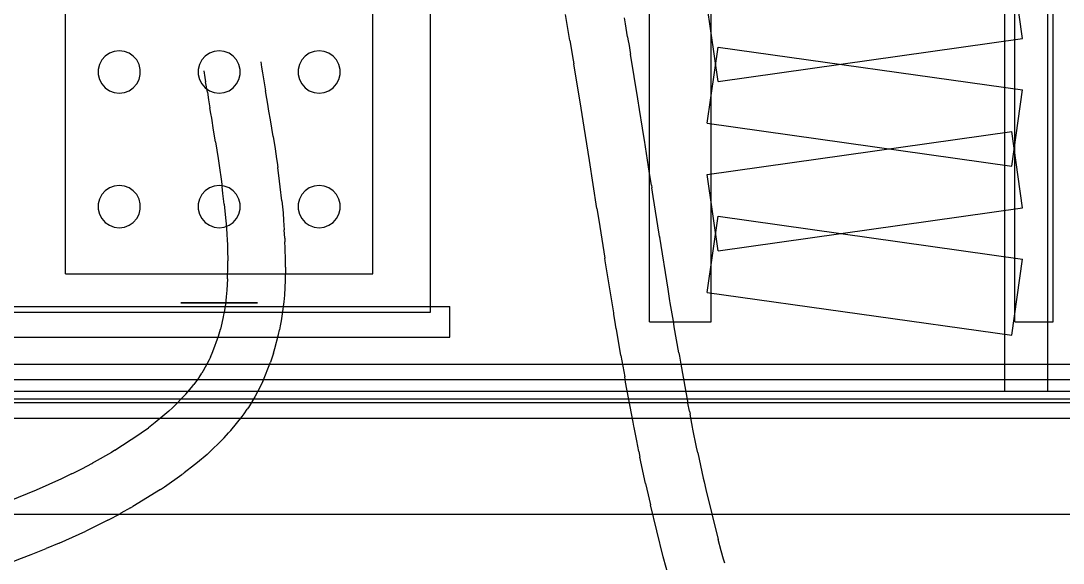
# Model space of a CAD drawing. Header units: millimetres. Extents: x -1175 to 655, y -895 to 720.
# Drawn here: x -222.98 to -193.14, y 26.18 to 41.69 of the extents above; entities that cross this region are included whole.
import ezdxf

# ---------------------------------------------------------------- set-up
doc = ezdxf.new("R2010")
doc.units = ezdxf.units.MM
doc.layers.add('HIDDEN', color=8, linetype='Continuous')
doc.layers.add('VISIBLE', color=7, linetype='Continuous')

msp = doc.modelspace()

# ---------------------------------------------------------------- linework, layer by layer
at = {"layer": 'HIDDEN'}
for points in [[(-194.816, 31.1), (-194.816, 56.4)], [(-194.816, 31.1), (-194.816, 56.4)], [(-194.816, 31.1), (-194.816, 56.4)], [(-193.584, 31.1), (-193.584, 56.4)], [(-193.584, 31.1), (-193.584, 56.4)], [(-193.584, 31.1), (-193.584, 56.4)], [(-204.98, 33.08), (-204.98, 55.08)], [(-204.98, 33.08), (-204.98, 55.08)], [(-203.22, 33.08), (-203.22, 55.08)], [(-203.22, 33.08), (-203.22, 55.08)], [(-194.53, 33.08), (-194.53, 55.08)], [(-194.53, 33.08), (-194.53, 55.08)], [(-193.43, 33.08), (-193.43, 55.08)], [(-193.43, 33.08), (-193.43, 55.08)], [(-211.25, 33.355), (-211.25, 54.805)], [(-211.25, 33.355), (-211.25, 54.805)], [(-221.7, 34.455), (-221.7, 53.705)], [(-221.7, 34.455), (-221.7, 53.705)], [(-221.7, 34.455), (-221.7, 53.705)], [(-221.7, 34.455), (-221.7, 53.705)], [(-221.7, 34.455), (-221.7, 53.705)], [(-221.7, 34.455), (-221.7, 53.705)], [(-221.7, 34.455), (-221.7, 53.705)], [(-221.7, 34.455), (-221.7, 53.705)], [(-221.7, 34.455), (-221.7, 53.705)], [(-221.7, 34.455), (-221.7, 53.705)], [(-221.7, 34.455), (-221.7, 53.705)], [(-221.7, 34.455), (-221.7, 53.705)], [(-221.7, 34.455), (-221.7, 53.705)], [(-221.7, 34.455), (-221.7, 53.705)], [(-221.7, 34.455), (-221.7, 53.705)], [(-221.7, 34.455), (-221.7, 53.705)], [(-221.7, 34.455), (-221.7, 53.705)], [(-221.7, 34.455), (-221.7, 53.705)], [(-221.7, 34.455), (-221.7, 53.705)], [(-221.7, 34.455), (-221.7, 53.705)], [(-221.7, 34.455), (-221.7, 53.705)], [(-221.7, 34.455), (-221.7, 53.705)], [(-221.7, 34.455), (-221.7, 53.705)], [(-221.7, 34.455), (-221.7, 53.705)], [(-221.7, 34.455), (-221.7, 53.705)], [(-221.7, 34.455), (-221.7, 53.705)], [(-221.7, 34.455), (-221.7, 53.705)], [(-221.7, 34.455), (-221.7, 53.705)], [(-221.7, 34.455), (-221.7, 53.705)], [(-221.7, 34.455), (-221.7, 53.705)], [(-221.7, 34.455), (-221.7, 53.705)], [(-221.7, 34.455), (-221.7, 53.705)], [(-221.7, 34.455), (-221.7, 53.705)], [(-221.7, 34.455), (-221.7, 53.705)], [(-221.7, 34.455), (-221.7, 53.705)], [(-221.7, 34.455), (-221.7, 53.705)], [(-221.7, 34.455), (-221.7, 53.705)], [(-221.7, 34.455), (-221.7, 53.705)], [(-221.7, 34.455), (-221.7, 53.705)], [(-221.7, 34.455), (-221.7, 53.705)], [(-221.7, 34.455), (-221.7, 53.705)], [(-221.7, 34.455), (-221.7, 53.705)], [(-221.7, 34.455), (-221.7, 53.705)], [(-221.7, 34.455), (-221.7, 53.705)], [(-221.7, 34.455), (-221.7, 53.705)], [(-221.7, 34.455), (-221.7, 53.705)], [(-221.7, 34.455), (-221.7, 53.705)], [(-221.7, 34.455), (-221.7, 53.705)], [(-221.7, 34.455), (-221.7, 53.705)], [(-221.7, 34.455), (-221.7, 53.705)], [(-221.7, 34.455), (-221.7, 53.705)], [(-221.7, 34.455), (-221.7, 53.705)], [(-212.9, 34.455), (-212.9, 53.705)], [(-212.9, 34.455), (-212.9, 53.705)], [(-212.9, 34.455), (-212.9, 53.705)], [(-212.9, 34.455), (-212.9, 53.705)], [(-212.9, 34.455), (-212.9, 53.705)], [(-212.9, 34.455), (-212.9, 53.705)], [(-212.9, 34.455), (-212.9, 53.705)], [(-212.9, 34.455), (-212.9, 53.705)], [(-212.9, 34.455), (-212.9, 53.705)], [(-212.9, 34.455), (-212.9, 53.705)], [(-212.9, 34.455), (-212.9, 53.705)], [(-212.9, 34.455), (-212.9, 53.705)], [(-212.9, 34.455), (-212.9, 53.705)], [(-212.9, 34.455), (-212.9, 53.705)], [(-212.9, 34.455), (-212.9, 53.705)], [(-212.9, 34.455), (-212.9, 53.705)], [(-212.9, 34.455), (-212.9, 53.705)], [(-212.9, 34.455), (-212.9, 53.705)], [(-212.9, 34.455), (-212.9, 53.705)], [(-212.9, 34.455), (-212.9, 53.705)], [(-212.9, 34.455), (-212.9, 53.705)], [(-212.9, 34.455), (-212.9, 53.705)], [(-212.9, 34.455), (-212.9, 53.705)], [(-212.9, 34.455), (-212.9, 53.705)], [(-212.9, 34.455), (-212.9, 53.705)], [(-212.9, 34.455), (-212.9, 53.705)], [(-212.9, 34.455), (-212.9, 53.705)], [(-212.9, 34.455), (-212.9, 53.705)], [(-212.9, 34.455), (-212.9, 53.705)], [(-212.9, 34.455), (-212.9, 53.705)], [(-212.9, 34.455), (-212.9, 53.705)], [(-212.9, 34.455), (-212.9, 53.705)], [(-212.9, 34.455), (-212.9, 53.705)], [(-212.9, 34.455), (-212.9, 53.705)], [(-212.9, 34.455), (-212.9, 53.705)], [(-212.9, 34.455), (-212.9, 53.705)], [(-212.9, 34.455), (-212.9, 53.705)], [(-212.9, 34.455), (-212.9, 53.705)], [(-212.9, 34.455), (-212.9, 53.705)], [(-212.9, 34.455), (-212.9, 53.705)], [(-212.9, 34.455), (-212.9, 53.705)], [(-212.9, 34.455), (-212.9, 53.705)], [(-212.9, 34.455), (-212.9, 53.705)], [(-212.9, 34.455), (-212.9, 53.705)], [(-212.9, 34.455), (-212.9, 53.705)], [(-212.9, 34.455), (-212.9, 53.705)], [(-212.9, 34.455), (-212.9, 53.705)], [(-212.9, 34.455), (-212.9, 53.705)], [(-212.9, 34.455), (-212.9, 53.705)], [(-212.9, 34.455), (-212.9, 53.705)], [(-212.9, 34.455), (-212.9, 53.705)], [(-212.9, 34.455), (-212.9, 53.705)], [(-194.31, 41.185), (-194.617, 43.363)], [(-194.31, 41.185), (-194.617, 43.363)], [(-203.023, 39.957), (-203.33, 42.135)], [(-203.023, 39.957), (-203.33, 42.135)], [(-203.023, 39.957), (-194.31, 41.185)], [(-203.023, 39.957), (-194.31, 41.185)], [(-203.33, 38.765), (-203.023, 40.943)], [(-203.33, 38.765), (-203.023, 40.943)], [(-203.023, 40.943), (-194.31, 39.715)], [(-203.023, 40.943), (-194.31, 39.715)], [(-220.658, 40.574), (-220.726, 40.445)], [(-220.658, 40.574), (-220.726, 40.445)], [(-220.561, 40.683), (-220.658, 40.574)], [(-220.561, 40.683), (-220.658, 40.574)], [(-220.441, 40.766), (-220.561, 40.683)], [(-220.441, 40.766), (-220.561, 40.683)], [(-220.305, 40.817), (-220.441, 40.766)], [(-220.305, 40.817), (-220.441, 40.766)], [(-220.16, 40.835), (-220.305, 40.817)], [(-220.16, 40.835), (-220.305, 40.817)], [(-220.015, 40.817), (-220.16, 40.835)], [(-220.015, 40.817), (-220.16, 40.835)], [(-219.879, 40.766), (-220.015, 40.817)], [(-219.879, 40.766), (-220.015, 40.817)], [(-219.759, 40.683), (-219.879, 40.766)], [(-219.759, 40.683), (-219.879, 40.766)], [(-219.662, 40.574), (-219.759, 40.683)], [(-219.662, 40.574), (-219.759, 40.683)], [(-219.594, 40.445), (-219.662, 40.574)], [(-219.594, 40.445), (-219.662, 40.574)], [(-217.798, 40.574), (-217.866, 40.445)], [(-217.798, 40.574), (-217.866, 40.445)], [(-217.701, 40.683), (-217.798, 40.574)], [(-217.701, 40.683), (-217.798, 40.574)], [(-217.581, 40.766), (-217.701, 40.683)], [(-217.581, 40.766), (-217.701, 40.683)], [(-217.445, 40.817), (-217.581, 40.766)], [(-217.445, 40.817), (-217.581, 40.766)], [(-217.3, 40.835), (-217.445, 40.817)], [(-217.3, 40.835), (-217.445, 40.817)], [(-217.155, 40.817), (-217.3, 40.835)], [(-217.155, 40.817), (-217.3, 40.835)], [(-217.019, 40.766), (-217.155, 40.817)], [(-217.019, 40.766), (-217.155, 40.817)], [(-216.899, 40.683), (-217.019, 40.766)], [(-216.899, 40.683), (-217.019, 40.766)], [(-216.802, 40.574), (-216.899, 40.683)], [(-216.802, 40.574), (-216.899, 40.683)], [(-216.734, 40.445), (-216.802, 40.574)], [(-216.734, 40.445), (-216.802, 40.574)], [(-214.938, 40.574), (-215.006, 40.445)], [(-214.938, 40.574), (-215.006, 40.445)], [(-214.841, 40.683), (-214.938, 40.574)], [(-214.841, 40.683), (-214.938, 40.574)], [(-214.721, 40.766), (-214.841, 40.683)], [(-214.721, 40.766), (-214.841, 40.683)], [(-214.585, 40.817), (-214.721, 40.766)], [(-214.585, 40.817), (-214.721, 40.766)], [(-214.44, 40.835), (-214.585, 40.817)], [(-214.44, 40.835), (-214.585, 40.817)], [(-214.295, 40.817), (-214.44, 40.835)], [(-214.295, 40.817), (-214.44, 40.835)], [(-214.159, 40.766), (-214.295, 40.817)], [(-214.159, 40.766), (-214.295, 40.817)], [(-214.039, 40.683), (-214.159, 40.766)], [(-214.039, 40.683), (-214.159, 40.766)], [(-213.942, 40.574), (-214.039, 40.683)], [(-213.942, 40.574), (-214.039, 40.683)], [(-213.874, 40.445), (-213.942, 40.574)], [(-213.874, 40.445), (-213.942, 40.574)], [(-220.726, 40.445), (-220.761, 40.303)], [(-220.726, 40.445), (-220.761, 40.303)], [(-220.761, 40.303), (-220.761, 40.157)], [(-220.761, 40.303), (-220.761, 40.157)], [(-219.559, 40.303), (-219.594, 40.445)], [(-219.559, 40.303), (-219.594, 40.445)], [(-219.559, 40.157), (-219.559, 40.303)], [(-219.559, 40.157), (-219.559, 40.303)], [(-217.866, 40.445), (-217.901, 40.303)], [(-217.866, 40.445), (-217.901, 40.303)], [(-217.901, 40.303), (-217.901, 40.157)], [(-217.901, 40.303), (-217.901, 40.157)], [(-216.699, 40.303), (-216.734, 40.445)], [(-216.699, 40.303), (-216.734, 40.445)], [(-216.699, 40.157), (-216.699, 40.303)], [(-216.699, 40.157), (-216.699, 40.303)], [(-215.006, 40.445), (-215.041, 40.303)], [(-215.006, 40.445), (-215.041, 40.303)], [(-215.041, 40.303), (-215.041, 40.157)], [(-215.041, 40.303), (-215.041, 40.157)], [(-213.839, 40.303), (-213.874, 40.445)], [(-213.839, 40.303), (-213.874, 40.445)], [(-213.839, 40.157), (-213.839, 40.303)], [(-213.839, 40.157), (-213.839, 40.303)], [(-220.761, 40.157), (-220.726, 40.015)], [(-220.761, 40.157), (-220.726, 40.015)], [(-220.726, 40.015), (-220.658, 39.886)], [(-220.726, 40.015), (-220.658, 39.886)], [(-219.662, 39.886), (-219.594, 40.015)], [(-219.662, 39.886), (-219.594, 40.015)], [(-219.594, 40.015), (-219.559, 40.157)], [(-219.594, 40.015), (-219.559, 40.157)], [(-217.901, 40.157), (-217.866, 40.015)], [(-217.901, 40.157), (-217.866, 40.015)], [(-217.866, 40.015), (-217.798, 39.886)], [(-217.866, 40.015), (-217.798, 39.886)], [(-216.802, 39.886), (-216.734, 40.015)], [(-216.802, 39.886), (-216.734, 40.015)], [(-216.734, 40.015), (-216.699, 40.157)], [(-216.734, 40.015), (-216.699, 40.157)], [(-215.041, 40.157), (-215.006, 40.015)], [(-215.041, 40.157), (-215.006, 40.015)], [(-215.006, 40.015), (-214.938, 39.886)], [(-215.006, 40.015), (-214.938, 39.886)], [(-213.942, 39.886), (-213.874, 40.015)], [(-213.942, 39.886), (-213.874, 40.015)], [(-213.874, 40.015), (-213.839, 40.157)], [(-213.874, 40.015), (-213.839, 40.157)], [(-220.658, 39.886), (-220.561, 39.777)], [(-220.658, 39.886), (-220.561, 39.777)], [(-220.561, 39.777), (-220.441, 39.694)], [(-220.561, 39.777), (-220.441, 39.694)], [(-220.441, 39.694), (-220.305, 39.643)], [(-220.441, 39.694), (-220.305, 39.643)], [(-220.015, 39.643), (-219.879, 39.694)], [(-220.015, 39.643), (-219.879, 39.694)], [(-219.879, 39.694), (-219.759, 39.777)], [(-219.879, 39.694), (-219.759, 39.777)], [(-219.759, 39.777), (-219.662, 39.886)], [(-219.759, 39.777), (-219.662, 39.886)], [(-217.798, 39.886), (-217.701, 39.777)], [(-217.798, 39.886), (-217.701, 39.777)], [(-217.701, 39.777), (-217.581, 39.694)], [(-217.701, 39.777), (-217.581, 39.694)], [(-217.581, 39.694), (-217.445, 39.643)], [(-217.581, 39.694), (-217.445, 39.643)], [(-217.155, 39.643), (-217.019, 39.694)], [(-217.155, 39.643), (-217.019, 39.694)], [(-217.019, 39.694), (-216.899, 39.777)], [(-217.019, 39.694), (-216.899, 39.777)], [(-216.899, 39.777), (-216.802, 39.886)], [(-216.899, 39.777), (-216.802, 39.886)], [(-214.938, 39.886), (-214.841, 39.777)], [(-214.938, 39.886), (-214.841, 39.777)], [(-214.841, 39.777), (-214.721, 39.694)], [(-214.841, 39.777), (-214.721, 39.694)], [(-214.721, 39.694), (-214.585, 39.643)], [(-214.721, 39.694), (-214.585, 39.643)], [(-214.295, 39.643), (-214.159, 39.694)], [(-214.295, 39.643), (-214.159, 39.694)], [(-214.159, 39.694), (-214.039, 39.777)], [(-214.159, 39.694), (-214.039, 39.777)], [(-214.039, 39.777), (-213.942, 39.886)], [(-214.039, 39.777), (-213.942, 39.886)], [(-194.617, 37.537), (-194.31, 39.715)], [(-194.617, 37.537), (-194.31, 39.715)], [(-220.305, 39.643), (-220.16, 39.625)], [(-220.305, 39.643), (-220.16, 39.625)], [(-220.16, 39.625), (-220.015, 39.643)], [(-220.16, 39.625), (-220.015, 39.643)], [(-217.445, 39.643), (-217.3, 39.625)], [(-217.445, 39.643), (-217.3, 39.625)], [(-217.3, 39.625), (-217.155, 39.643)], [(-217.3, 39.625), (-217.155, 39.643)], [(-214.585, 39.643), (-214.44, 39.625)], [(-214.585, 39.643), (-214.44, 39.625)], [(-214.44, 39.625), (-214.295, 39.643)], [(-214.44, 39.625), (-214.295, 39.643)], [(-203.33, 38.765), (-194.617, 37.537)], [(-203.33, 38.765), (-194.617, 37.537)], [(-203.33, 37.295), (-194.617, 38.523)], [(-203.33, 37.295), (-194.617, 38.523)], [(-194.31, 36.345), (-194.617, 38.523)], [(-194.31, 36.345), (-194.617, 38.523)], [(-203.023, 35.117), (-203.33, 37.295)], [(-203.023, 35.117), (-203.33, 37.295)], [(-220.658, 36.724), (-220.726, 36.595)], [(-220.658, 36.724), (-220.726, 36.595)], [(-220.561, 36.833), (-220.658, 36.724)], [(-220.561, 36.833), (-220.658, 36.724)], [(-220.441, 36.916), (-220.561, 36.833)], [(-220.441, 36.916), (-220.561, 36.833)], [(-220.305, 36.967), (-220.441, 36.916)], [(-220.305, 36.967), (-220.441, 36.916)], [(-220.16, 36.985), (-220.305, 36.967)], [(-220.16, 36.985), (-220.305, 36.967)], [(-220.015, 36.967), (-220.16, 36.985)], [(-220.015, 36.967), (-220.16, 36.985)], [(-219.879, 36.916), (-220.015, 36.967)], [(-219.879, 36.916), (-220.015, 36.967)], [(-219.759, 36.833), (-219.879, 36.916)], [(-219.759, 36.833), (-219.879, 36.916)], [(-219.662, 36.724), (-219.759, 36.833)], [(-219.662, 36.724), (-219.759, 36.833)], [(-219.594, 36.595), (-219.662, 36.724)], [(-219.594, 36.595), (-219.662, 36.724)], [(-217.798, 36.724), (-217.866, 36.595)], [(-217.798, 36.724), (-217.866, 36.595)], [(-217.701, 36.833), (-217.798, 36.724)], [(-217.701, 36.833), (-217.798, 36.724)], [(-217.581, 36.916), (-217.701, 36.833)], [(-217.581, 36.916), (-217.701, 36.833)], [(-217.445, 36.967), (-217.581, 36.916)], [(-217.445, 36.967), (-217.581, 36.916)], [(-217.3, 36.985), (-217.445, 36.967)], [(-217.3, 36.985), (-217.445, 36.967)], [(-217.155, 36.967), (-217.3, 36.985)], [(-217.155, 36.967), (-217.3, 36.985)], [(-217.019, 36.916), (-217.155, 36.967)], [(-217.019, 36.916), (-217.155, 36.967)], [(-216.899, 36.833), (-217.019, 36.916)], [(-216.899, 36.833), (-217.019, 36.916)], [(-216.802, 36.724), (-216.899, 36.833)], [(-216.802, 36.724), (-216.899, 36.833)], [(-216.734, 36.595), (-216.802, 36.724)], [(-216.734, 36.595), (-216.802, 36.724)], [(-214.938, 36.724), (-215.006, 36.595)], [(-214.938, 36.724), (-215.006, 36.595)], [(-214.841, 36.833), (-214.938, 36.724)], [(-214.841, 36.833), (-214.938, 36.724)], [(-214.721, 36.916), (-214.841, 36.833)], [(-214.721, 36.916), (-214.841, 36.833)], [(-214.585, 36.967), (-214.721, 36.916)], [(-214.585, 36.967), (-214.721, 36.916)], [(-214.44, 36.985), (-214.585, 36.967)], [(-214.44, 36.985), (-214.585, 36.967)], [(-214.295, 36.967), (-214.44, 36.985)], [(-214.295, 36.967), (-214.44, 36.985)], [(-214.159, 36.916), (-214.295, 36.967)], [(-214.159, 36.916), (-214.295, 36.967)], [(-214.039, 36.833), (-214.159, 36.916)], [(-214.039, 36.833), (-214.159, 36.916)], [(-213.942, 36.724), (-214.039, 36.833)], [(-213.942, 36.724), (-214.039, 36.833)], [(-213.874, 36.595), (-213.942, 36.724)], [(-213.874, 36.595), (-213.942, 36.724)], [(-220.726, 36.595), (-220.761, 36.453)], [(-220.726, 36.595), (-220.761, 36.453)], [(-220.761, 36.453), (-220.761, 36.307)], [(-220.761, 36.453), (-220.761, 36.307)], [(-219.559, 36.453), (-219.594, 36.595)], [(-219.559, 36.453), (-219.594, 36.595)], [(-219.559, 36.307), (-219.559, 36.453)], [(-219.559, 36.307), (-219.559, 36.453)], [(-217.866, 36.595), (-217.901, 36.453)], [(-217.866, 36.595), (-217.901, 36.453)], [(-217.901, 36.453), (-217.901, 36.307)], [(-217.901, 36.453), (-217.901, 36.307)], [(-216.699, 36.453), (-216.734, 36.595)], [(-216.699, 36.453), (-216.734, 36.595)], [(-216.699, 36.307), (-216.699, 36.453)], [(-216.699, 36.307), (-216.699, 36.453)], [(-215.006, 36.595), (-215.041, 36.453)], [(-215.006, 36.595), (-215.041, 36.453)], [(-215.041, 36.453), (-215.041, 36.307)], [(-215.041, 36.453), (-215.041, 36.307)], [(-213.839, 36.453), (-213.874, 36.595)], [(-213.839, 36.453), (-213.874, 36.595)], [(-213.839, 36.307), (-213.839, 36.453)], [(-213.839, 36.307), (-213.839, 36.453)], [(-220.761, 36.307), (-220.726, 36.165)], [(-220.761, 36.307), (-220.726, 36.165)], [(-220.726, 36.165), (-220.658, 36.036)], [(-220.726, 36.165), (-220.658, 36.036)], [(-219.662, 36.036), (-219.594, 36.165)], [(-219.662, 36.036), (-219.594, 36.165)], [(-219.594, 36.165), (-219.559, 36.307)], [(-219.594, 36.165), (-219.559, 36.307)], [(-217.901, 36.307), (-217.866, 36.165)], [(-217.901, 36.307), (-217.866, 36.165)], [(-217.866, 36.165), (-217.798, 36.036)], [(-217.866, 36.165), (-217.798, 36.036)], [(-216.802, 36.036), (-216.734, 36.165)], [(-216.802, 36.036), (-216.734, 36.165)], [(-216.734, 36.165), (-216.699, 36.307)], [(-216.734, 36.165), (-216.699, 36.307)], [(-215.041, 36.307), (-215.006, 36.165)], [(-215.041, 36.307), (-215.006, 36.165)], [(-215.006, 36.165), (-214.938, 36.036)], [(-215.006, 36.165), (-214.938, 36.036)], [(-213.942, 36.036), (-213.874, 36.165)], [(-213.942, 36.036), (-213.874, 36.165)], [(-213.874, 36.165), (-213.839, 36.307)], [(-213.874, 36.165), (-213.839, 36.307)], [(-203.33, 33.925), (-203.023, 36.103)], [(-203.33, 33.925), (-203.023, 36.103)], [(-203.023, 35.117), (-194.31, 36.345)], [(-203.023, 35.117), (-194.31, 36.345)], [(-203.023, 36.103), (-194.31, 34.875)], [(-203.023, 36.103), (-194.31, 34.875)], [(-220.658, 36.036), (-220.561, 35.927)], [(-220.658, 36.036), (-220.561, 35.927)], [(-220.561, 35.927), (-220.441, 35.844)], [(-220.561, 35.927), (-220.441, 35.844)], [(-220.441, 35.844), (-220.305, 35.793)], [(-220.441, 35.844), (-220.305, 35.793)], [(-220.015, 35.793), (-219.879, 35.844)], [(-220.015, 35.793), (-219.879, 35.844)], [(-219.879, 35.844), (-219.759, 35.927)], [(-219.879, 35.844), (-219.759, 35.927)], [(-219.759, 35.927), (-219.662, 36.036)], [(-219.759, 35.927), (-219.662, 36.036)], [(-217.798, 36.036), (-217.701, 35.927)], [(-217.798, 36.036), (-217.701, 35.927)], [(-217.701, 35.927), (-217.581, 35.844)], [(-217.701, 35.927), (-217.581, 35.844)], [(-217.581, 35.844), (-217.445, 35.793)], [(-217.581, 35.844), (-217.445, 35.793)], [(-217.155, 35.793), (-217.019, 35.844)], [(-217.155, 35.793), (-217.019, 35.844)], [(-217.019, 35.844), (-216.899, 35.927)], [(-217.019, 35.844), (-216.899, 35.927)], [(-216.899, 35.927), (-216.802, 36.036)], [(-216.899, 35.927), (-216.802, 36.036)], [(-214.938, 36.036), (-214.841, 35.927)], [(-214.938, 36.036), (-214.841, 35.927)], [(-214.841, 35.927), (-214.721, 35.844)], [(-214.841, 35.927), (-214.721, 35.844)], [(-214.721, 35.844), (-214.585, 35.793)], [(-214.721, 35.844), (-214.585, 35.793)], [(-214.295, 35.793), (-214.159, 35.844)], [(-214.295, 35.793), (-214.159, 35.844)], [(-214.159, 35.844), (-214.039, 35.927)], [(-214.159, 35.844), (-214.039, 35.927)], [(-214.039, 35.927), (-213.942, 36.036)], [(-214.039, 35.927), (-213.942, 36.036)], [(-220.305, 35.793), (-220.16, 35.775)], [(-220.305, 35.793), (-220.16, 35.775)], [(-220.16, 35.775), (-220.015, 35.793)], [(-220.16, 35.775), (-220.015, 35.793)], [(-217.445, 35.793), (-217.3, 35.775)], [(-217.445, 35.793), (-217.3, 35.775)], [(-217.3, 35.775), (-217.155, 35.793)], [(-217.3, 35.775), (-217.155, 35.793)], [(-214.585, 35.793), (-214.44, 35.775)], [(-214.585, 35.793), (-214.44, 35.775)], [(-214.44, 35.775), (-214.295, 35.793)], [(-214.44, 35.775), (-214.295, 35.793)], [(-194.617, 32.697), (-194.31, 34.875)], [(-194.617, 32.697), (-194.31, 34.875)], [(-221.7, 34.455), (-212.9, 34.455)], [(-221.7, 34.455), (-212.9, 34.455)], [(-221.7, 34.455), (-212.9, 34.455)], [(-221.7, 34.455), (-212.9, 34.455)], [(-221.7, 34.455), (-212.9, 34.455)], [(-221.7, 34.455), (-212.9, 34.455)], [(-221.7, 34.455), (-212.9, 34.455)], [(-221.7, 34.455), (-212.9, 34.455)], [(-221.7, 34.455), (-212.9, 34.455)], [(-221.7, 34.455), (-212.9, 34.455)], [(-221.7, 34.455), (-212.9, 34.455)], [(-221.7, 34.455), (-212.9, 34.455)], [(-221.7, 34.455), (-212.9, 34.455)], [(-221.7, 34.455), (-212.9, 34.455)], [(-221.7, 34.455), (-212.9, 34.455)], [(-221.7, 34.455), (-212.9, 34.455)], [(-221.7, 34.455), (-212.9, 34.455)], [(-221.7, 34.455), (-212.9, 34.455)], [(-221.7, 34.455), (-212.9, 34.455)], [(-221.7, 34.455), (-212.9, 34.455)], [(-221.7, 34.455), (-212.9, 34.455)], [(-221.7, 34.455), (-212.9, 34.455)], [(-221.7, 34.455), (-212.9, 34.455)], [(-221.7, 34.455), (-212.9, 34.455)], [(-221.7, 34.455), (-212.9, 34.455)], [(-221.7, 34.455), (-212.9, 34.455)], [(-221.7, 34.455), (-212.9, 34.455)], [(-221.7, 34.455), (-212.9, 34.455)], [(-221.7, 34.455), (-212.9, 34.455)], [(-221.7, 34.455), (-212.9, 34.455)], [(-221.7, 34.455), (-212.9, 34.455)], [(-221.7, 34.455), (-212.9, 34.455)], [(-221.7, 34.455), (-212.9, 34.455)], [(-221.7, 34.455), (-212.9, 34.455)], [(-221.7, 34.455), (-212.9, 34.455)], [(-221.7, 34.455), (-212.9, 34.455)], [(-221.7, 34.455), (-212.9, 34.455)], [(-221.7, 34.455), (-212.9, 34.455)], [(-221.7, 34.455), (-212.9, 34.455)], [(-221.7, 34.455), (-212.9, 34.455)], [(-221.7, 34.455), (-212.9, 34.455)], [(-221.7, 34.455), (-212.9, 34.455)], [(-221.7, 34.455), (-212.9, 34.455)], [(-221.7, 34.455), (-212.9, 34.455)], [(-221.7, 34.455), (-212.9, 34.455)], [(-221.7, 34.455), (-212.9, 34.455)], [(-221.7, 34.455), (-212.9, 34.455)], [(-221.7, 34.455), (-212.9, 34.455)], [(-221.7, 34.455), (-212.9, 34.455)], [(-221.7, 34.455), (-212.9, 34.455)], [(-221.7, 34.455), (-212.9, 34.455)], [(-221.7, 34.455), (-212.9, 34.455)], [(-203.33, 33.925), (-194.617, 32.697)], [(-203.33, 33.925), (-194.617, 32.697)], [(-223.9, 33.52), (-210.7, 33.52)], [(-223.9, 33.52), (-210.7, 33.52)], [(-218.4, 33.63), (-218.392, 33.63)], [(-218.392, 33.63), (-218.4, 33.63)], [(-218.392, 33.63), (-218.329, 33.63)], [(-218.329, 33.63), (-218.392, 33.63)], [(-218.329, 33.63), (-218.205, 33.63)], [(-218.205, 33.63), (-218.329, 33.63)], [(-218.205, 33.63), (-218.029, 33.63)], [(-218.029, 33.63), (-218.205, 33.63)], [(-218.029, 33.63), (-217.811, 33.63)], [(-217.811, 33.63), (-218.029, 33.63)], [(-217.811, 33.63), (-217.563, 33.63)], [(-217.563, 33.63), (-217.811, 33.63)], [(-217.563, 33.63), (-217.3, 33.63)], [(-217.3, 33.63), (-217.563, 33.63)], [(-217.037, 33.63), (-217.3, 33.63)], [(-217.3, 33.63), (-217.037, 33.63)], [(-216.789, 33.63), (-217.037, 33.63)], [(-217.037, 33.63), (-216.789, 33.63)], [(-216.571, 33.63), (-216.789, 33.63)], [(-216.789, 33.63), (-216.571, 33.63)], [(-216.395, 33.63), (-216.571, 33.63)], [(-216.571, 33.63), (-216.395, 33.63)], [(-216.271, 33.63), (-216.395, 33.63)], [(-216.395, 33.63), (-216.271, 33.63)], [(-216.208, 33.63), (-216.271, 33.63)], [(-216.271, 33.63), (-216.208, 33.63)], [(-216.2, 33.63), (-216.208, 33.63)], [(-216.208, 33.63), (-216.2, 33.63)], [(-210.7, 32.64), (-210.7, 33.52)], [(-210.7, 32.64), (-210.7, 33.52)], [(-223.35, 33.355), (-211.25, 33.355)], [(-223.35, 33.355), (-211.25, 33.355)], [(-204.98, 33.08), (-203.22, 33.08)], [(-204.98, 33.08), (-203.22, 33.08)], [(-194.53, 33.08), (-193.43, 33.08)], [(-194.53, 33.08), (-193.43, 33.08)], [(-223.9, 32.64), (-210.7, 32.64)], [(-223.9, 32.64), (-210.7, 32.64)], [(-317.4, 31.87), (-97.4, 31.87)], [(-317.4, 31.87), (-97.4, 31.87)], [(-317.4, 31.87), (-97.4, 31.87)], [(-217.654, 31.87), (-215.855, 31.87)], [(-205.76, 31.87), (-204.088, 31.87)], [(-194.816, 31.1), (-194.816, 31.87)], [(-193.584, 31.1), (-193.584, 31.87)], [(-317.4, 31.43), (-97.4, 31.43)], [(-317.4, 31.43), (-97.4, 31.43)], [(-317.4, 31.1), (-97.4, 31.1)], [(-317.4, 31.1), (-97.4, 31.1)], [(-317.4, 31.1), (-97.4, 31.1)], [(-317.4, 31.1), (-97.4, 31.1)], [(-194.816, 31.1), (-193.584, 31.1)], [(-194.816, 31.1), (-193.584, 31.1)], [(-194.816, 31.1), (-193.584, 31.1)], [(-194.816, 31.1), (-193.584, 31.1)], [(-317.4, 30.88), (-97.4, 30.88)], [(-317.4, 30.88), (-97.4, 30.88)], [(-317.4, 30.77), (-97.4, 30.77)], [(-317.4, 30.77), (-97.4, 30.77)], [(-317.4, 30.33), (-97.4, 30.33)], [(-317.4, 30.33), (-97.4, 30.33)], [(-317.4, 30.33), (-97.4, 30.33)], [(-218.978, 30.33), (-216.681, 30.33)], [(-205.478, 30.33), (-203.802, 30.33)], [(-317.4, 27.58), (-97.4, 27.58)], [(-224.313, 27.58), (-220.16, 27.58)], [(-204.894, 27.58), (-203.198, 27.58)]]:
    msp.add_lwpolyline(points, dxfattribs=at)
at = {"layer": 'VISIBLE'}
for points in [[(-194.816, 31.87), (-194.816, 55.63)], [(-193.584, 31.87), (-193.584, 55.63)], [(-207.263, 41.13), (-207.393, 41.873)], [(-205.675, 41.609), (-205.704, 41.775)], [(-205.611, 41.234), (-205.675, 41.609)], [(-205.611, 41.234), (-205.6, 41.171)], [(-205.6, 41.171), (-205.569, 40.989)], [(-207.263, 41.13), (-207.245, 41.027)], [(-207.245, 41.027), (-207.185, 40.668)], [(-205.569, 40.989), (-205.535, 40.788)], [(-207.185, 40.668), (-207.151, 40.466)], [(-205.535, 40.788), (-205.527, 40.741)], [(-205.318, 39.464), (-205.527, 40.741)], [(-216.112, 40.522), (-216.087, 40.37)], [(-216.087, 40.37), (-216.06, 40.203)], [(-206.943, 39.196), (-207.151, 40.466)], [(-217.742, 40.266), (-217.711, 40.074)], [(-217.711, 40.074), (-217.689, 39.944)], [(-216.06, 40.203), (-216.012, 39.916)], [(-217.64, 39.653), (-217.689, 39.944)], [(-216.012, 39.916), (-215.974, 39.692)], [(-215.937, 39.469), (-215.974, 39.692)], [(-217.64, 39.653), (-217.603, 39.429)], [(-217.603, 39.429), (-217.566, 39.207)], [(-215.909, 39.305), (-215.937, 39.469)], [(-205.269, 39.156), (-205.318, 39.464)], [(-217.538, 39.043), (-217.566, 39.207)], [(-215.876, 39.107), (-215.909, 39.305)], [(-215.836, 38.863), (-215.876, 39.107)], [(-206.855, 38.649), (-206.943, 39.196)], [(-205.184, 38.623), (-205.269, 39.156)], [(-217.515, 38.904), (-217.538, 39.043)], [(-217.459, 38.567), (-217.515, 38.904)], [(-215.758, 38.381), (-215.836, 38.863)], [(-217.404, 38.228), (-217.459, 38.567)], [(-206.705, 37.698), (-206.855, 38.649)], [(-205.164, 38.498), (-205.184, 38.623)], [(-205.129, 38.276), (-205.164, 38.498)], [(-217.404, 38.228), (-217.331, 37.755)], [(-215.758, 38.381), (-215.703, 38.03)], [(-204.98, 37.327), (-205.129, 38.276)], [(-215.703, 38.03), (-215.661, 37.745)], [(-217.331, 37.755), (-217.301, 37.556)], [(-215.661, 37.745), (-215.646, 37.641)], [(-215.646, 37.641), (-215.626, 37.496)], [(-206.489, 36.321), (-206.705, 37.698)], [(-217.301, 37.556), (-217.281, 37.418)], [(-217.281, 37.418), (-217.255, 37.231)], [(-215.574, 37.107), (-215.626, 37.496)], [(-204.928, 36.995), (-204.98, 37.327)], [(-217.255, 37.231), (-217.218, 36.953)], [(-215.554, 36.947), (-215.574, 37.107)], [(-204.928, 36.995), (-204.916, 36.918)], [(-217.193, 36.756), (-217.218, 36.953)], [(-217.158, 36.449), (-217.193, 36.756)], [(-215.508, 36.54), (-215.554, 36.947)], [(-204.876, 36.667), (-204.916, 36.918)], [(-217.158, 36.449), (-217.118, 36.053)], [(-215.508, 36.54), (-215.474, 36.196)], [(-204.707, 35.592), (-204.876, 36.667)], [(-215.474, 36.196), (-215.456, 35.982)], [(-206.489, 36.321), (-206.436, 35.989)], [(-217.118, 36.053), (-217.104, 35.886)], [(-217.104, 35.886), (-217.083, 35.603)], [(-215.456, 35.982), (-215.437, 35.715)], [(-206.436, 35.989), (-206.264, 34.903)], [(-217.083, 35.603), (-217.071, 35.409)], [(-215.423, 35.479), (-215.437, 35.715)], [(-204.695, 35.519), (-204.707, 35.592)], [(-204.695, 35.519), (-204.692, 35.502)], [(-204.453, 34.017), (-204.692, 35.502)], [(-217.071, 35.409), (-217.066, 35.302)], [(-217.066, 35.302), (-217.059, 35.138)], [(-215.423, 35.479), (-215.418, 35.371)], [(-215.41, 35.199), (-215.418, 35.371)], [(-217.059, 35.138), (-217.052, 34.828)], [(-215.402, 34.835), (-215.41, 35.199)], [(-217.059, 34.31), (-217.051, 34.658)], [(-217.051, 34.658), (-217.052, 34.828)], [(-215.401, 34.643), (-215.409, 34.272)], [(-215.401, 34.643), (-215.402, 34.835)], [(-206.252, 34.828), (-206.264, 34.903)], [(-206.01, 33.34), (-206.252, 34.828)], [(-217.059, 34.31), (-217.079, 33.987)], [(-215.409, 34.272), (-215.435, 33.845)], [(-204.398, 33.682), (-204.453, 34.017)], [(-217.097, 33.795), (-217.123, 33.58)], [(-217.079, 33.987), (-217.097, 33.795)], [(-215.435, 33.845), (-215.452, 33.658)], [(-217.123, 33.58), (-217.159, 33.358)], [(-215.452, 33.658), (-215.495, 33.311)], [(-204.389, 33.624), (-204.398, 33.682)], [(-204.302, 33.103), (-204.389, 33.624)], [(-217.184, 33.222), (-217.223, 33.043)], [(-217.173, 33.28), (-217.184, 33.222)], [(-217.159, 33.358), (-217.173, 33.28)], [(-215.495, 33.311), (-215.526, 33.113)], [(-206.004, 33.303), (-206.01, 33.34)], [(-205.954, 33.001), (-206.004, 33.303)], [(-217.322, 32.673), (-217.266, 32.872)], [(-217.223, 33.043), (-217.266, 32.872)], [(-215.605, 32.715), (-215.574, 32.857)], [(-215.552, 32.971), (-215.574, 32.857)], [(-215.526, 33.113), (-215.552, 32.971)], [(-205.934, 32.882), (-205.954, 33.001)], [(-205.933, 32.874), (-205.934, 32.882)], [(-205.803, 32.116), (-205.933, 32.874)], [(-204.274, 32.942), (-204.302, 33.103)], [(-204.145, 32.195), (-204.274, 32.942)], [(-217.479, 32.236), (-217.322, 32.673)], [(-215.707, 32.317), (-215.605, 32.715)], [(-217.553, 32.067), (-217.479, 32.236)], [(-215.748, 32.181), (-215.707, 32.317)], [(-217.59, 31.99), (-217.756, 31.68)], [(-217.553, 32.067), (-217.59, 31.99)], [(-216.055, 31.375), (-215.831, 31.928)], [(-215.748, 32.181), (-215.831, 31.928)], [(-205.803, 32.116), (-205.776, 31.962)], [(-205.776, 31.962), (-205.695, 31.505)], [(-204.145, 32.195), (-204.128, 32.097)], [(-204.128, 32.097), (-204.088, 31.871)], [(-317.4, 31.87), (-217.654, 31.87)], [(-217.756, 31.68), (-217.797, 31.612)], [(-215.855, 31.87), (-205.76, 31.87)], [(-204.088, 31.871), (-203.884, 30.757)], [(-204.088, 31.87), (-186.564, 31.87)], [(-217.892, 31.467), (-218.024, 31.286)], [(-217.892, 31.467), (-217.874, 31.494)], [(-217.874, 31.494), (-217.797, 31.612)], [(-216.055, 31.375), (-216.202, 31.079)], [(-205.669, 31.356), (-205.695, 31.505)], [(-205.456, 30.214), (-205.669, 31.356)], [(-218.253, 31.011), (-218.09, 31.202)], [(-218.09, 31.202), (-218.024, 31.286)], [(-216.202, 31.079), (-216.282, 30.933)], [(-218.642, 30.619), (-218.253, 31.011)], [(-216.282, 30.933), (-216.466, 30.631)], [(-203.839, 30.522), (-203.884, 30.757)], [(-218.795, 30.481), (-219.135, 30.2)], [(-218.744, 30.526), (-218.795, 30.481)], [(-218.744, 30.526), (-218.642, 30.619)], [(-216.644, 30.376), (-216.59, 30.45)], [(-216.59, 30.45), (-216.5, 30.58)], [(-216.466, 30.631), (-216.5, 30.58)], [(-203.839, 30.522), (-203.823, 30.442)], [(-203.751, 30.069), (-203.823, 30.442)], [(-259.434, 30.33), (-218.978, 30.33)], [(-219.182, 30.164), (-219.327, 30.054)], [(-219.135, 30.2), (-219.182, 30.164)], [(-216.97, 29.971), (-216.644, 30.376)], [(-216.681, 30.33), (-205.478, 30.33)], [(-205.433, 30.096), (-205.456, 30.214)], [(-203.802, 30.33), (-187.139, 30.33)], [(-220.287, 29.408), (-219.603, 29.854)], [(-219.603, 29.854), (-219.536, 29.902)], [(-219.536, 29.902), (-219.327, 30.054)], [(-217.156, 29.767), (-217.031, 29.902)], [(-217.031, 29.902), (-216.97, 29.971)], [(-205.426, 30.056), (-205.433, 30.096)], [(-205.351, 29.674), (-205.426, 30.056)], [(-203.74, 30.014), (-203.751, 30.069)], [(-203.635, 29.499), (-203.74, 30.014)], [(-217.649, 29.291), (-217.156, 29.767)], [(-205.29, 29.373), (-205.351, 29.674)], [(-220.388, 29.347), (-220.879, 29.067)], [(-220.287, 29.408), (-220.388, 29.347)], [(-217.649, 29.291), (-217.923, 29.058)], [(-205.29, 29.373), (-205.257, 29.21)], [(-203.601, 29.335), (-203.635, 29.499)], [(-203.601, 29.335), (-203.445, 28.609)], [(-221.218, 28.887), (-220.949, 29.029)], [(-220.949, 29.029), (-220.913, 29.049)], [(-220.879, 29.067), (-220.913, 29.049)], [(-218.007, 28.989), (-218.305, 28.758)], [(-217.923, 29.058), (-218.007, 28.989)], [(-205.098, 28.46), (-205.257, 29.21)], [(-221.529, 28.73), (-221.819, 28.59)], [(-221.529, 28.73), (-221.462, 28.763)], [(-221.462, 28.763), (-221.218, 28.887)], [(-218.867, 28.358), (-218.366, 28.712)], [(-218.331, 28.738), (-218.366, 28.712)], [(-218.305, 28.758), (-218.331, 28.738)], [(-221.819, 28.59), (-222.543, 28.263)], [(-218.981, 28.282), (-218.867, 28.358)], [(-205.098, 28.46), (-205.061, 28.293)], [(-203.445, 28.609), (-203.421, 28.503)], [(-203.421, 28.503), (-203.372, 28.286)], [(-222.543, 28.263), (-223.31, 27.949)], [(-218.981, 28.282), (-219.768, 27.798)], [(-205.061, 28.293), (-204.96, 27.845)], [(-203.372, 28.286), (-203.02, 26.859)], [(-219.841, 27.757), (-220.116, 27.604)], [(-219.841, 27.757), (-219.768, 27.798)], [(-204.589, 26.356), (-204.96, 27.845)], [(-220.45, 27.426), (-220.155, 27.583)], [(-220.16, 27.58), (-204.894, 27.58)], [(-220.155, 27.583), (-220.116, 27.604)], [(-203.198, 27.58), (-189.343, 27.58)], [(-220.486, 27.408), (-221.118, 27.096)], [(-220.486, 27.408), (-220.45, 27.426)], [(-221.884, 26.751), (-221.118, 27.096)], [(-202.93, 26.531), (-203.02, 26.859)], [(-222.682, 26.423), (-222.252, 26.596)], [(-221.884, 26.751), (-222.252, 26.596)], [(-223.326, 26.18), (-222.956, 26.317)], [(-222.956, 26.317), (-222.682, 26.423)], [(-204.418, 25.744), (-204.589, 26.356)], [(-202.863, 26.292), (-202.93, 26.531)], [(-202.829, 26.177), (-202.863, 26.292)]]:
    msp.add_lwpolyline(points, dxfattribs=at)

doc.saveas('drawing.dxf')
